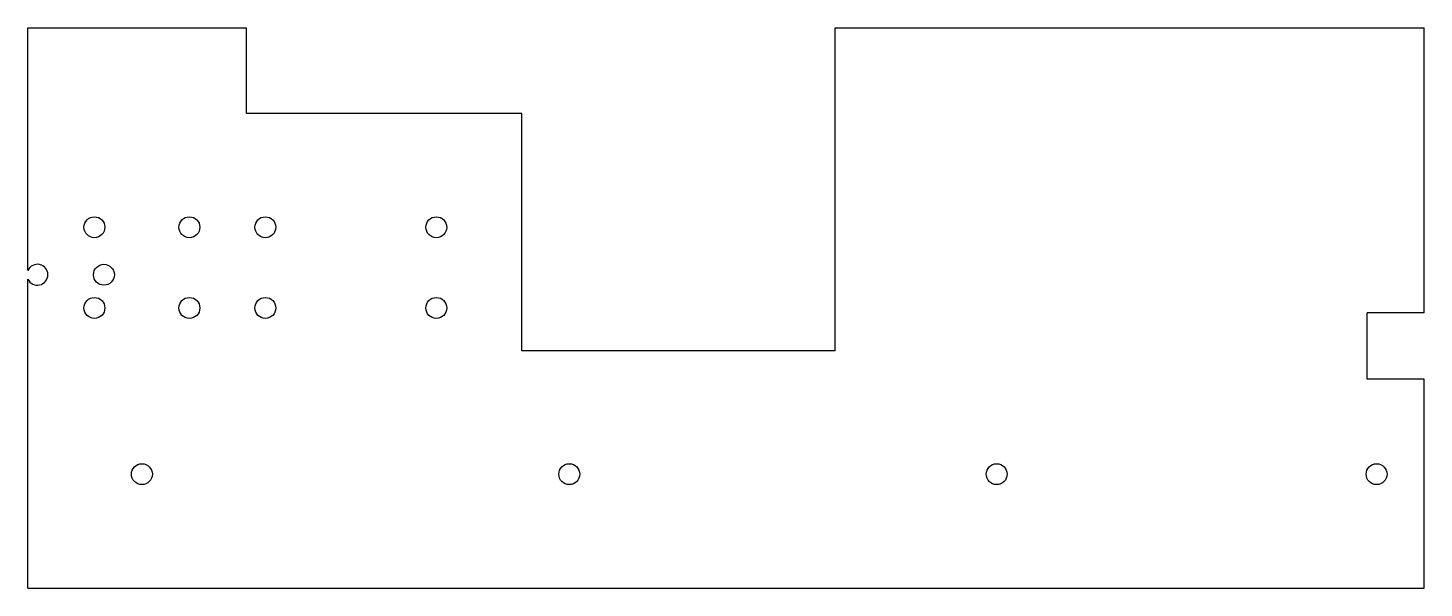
# Model space of a CAD drawing. Header units: millimetres. Extents: x 0 to 294, y 0 to 118.
import ezdxf

# ---------------------------------------------------------------- set-up
doc = ezdxf.new("R2010")
doc.units = ezdxf.units.MM

msp = doc.modelspace()

# ---------------------------------------------------------------- linework, layer by layer
at = {"layer": 'sheet_layer'}
for p, q in [((0, 66.9365), (0, 118.02)), ((0, 118.02), (46, 118.02)), ((46, 100.02), (46, 118.02)), ((170, 50.02), (170, 118.02)), ((170, 118.02), (294, 118.02)), ((294, 58.02), (294, 118.02)), ((104, 100.02), (46, 100.02)), ((104, 50.02), (104, 100.02)), ((0, 0), (0, 65.1035)), ((294, 58.02), (282, 58.02)), ((282, 44.02), (282, 58.02)), ((170, 50.02), (104, 50.02)), ((294, 44.02), (282, 44.02)), ((294, 0), (294, 44.02)), ((0, 0), (294, 0))]:
    msp.add_line(p, q, dxfattribs=at)
for centre in [(14, 76.02), (34, 76.02), (50, 76.02), (86, 76.02), (16, 66.02), (14, 59.02), (34, 59.02), (50, 59.02), (86, 59.02), (24, 24), (114, 24), (204, 24), (284, 24)]:
    msp.add_circle(centre, 2.2, dxfattribs=at)
for start, end in [(0, 155.38), (-155.38, 0)]:
    msp.add_arc((2, 66.02), 2.2, start, end, dxfattribs=at)

doc.saveas('drawing.dxf')
